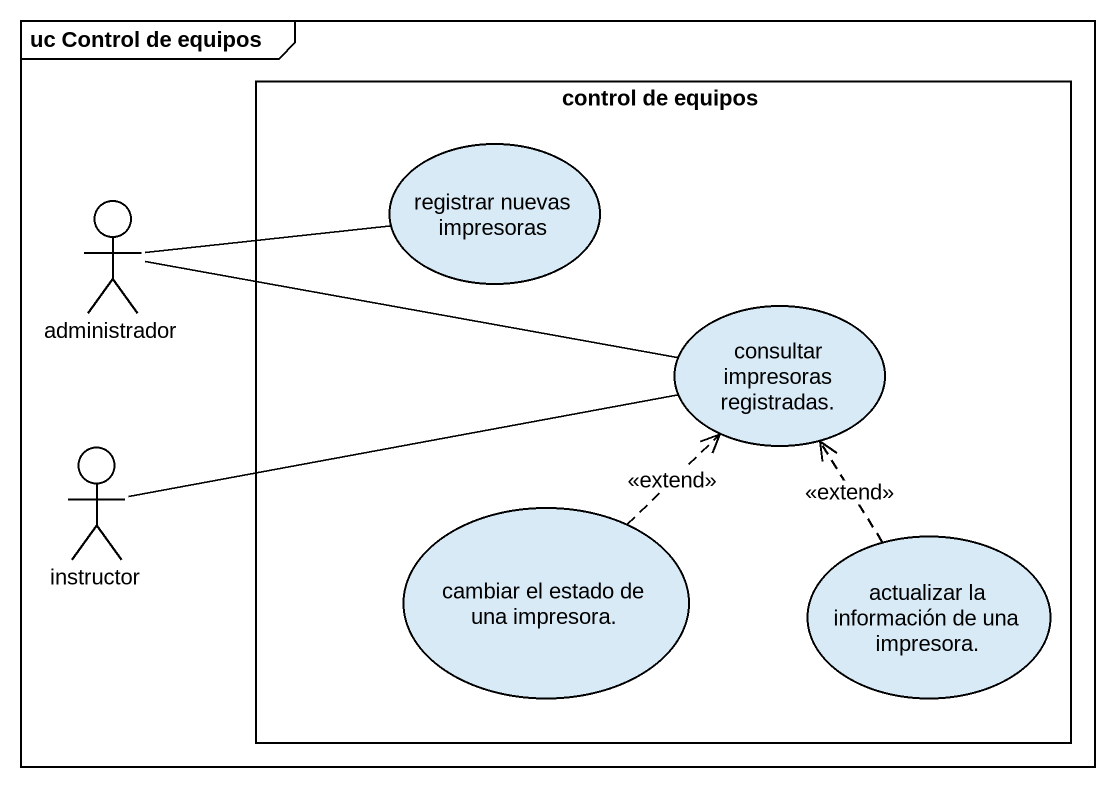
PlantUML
@startuml
mainframe uc Control de equipos
rectangle "control de equipos" as control_de_equipos {
  usecase "registrar nuevas impresoras" as registrar_nuevas_impresoras
  usecase "consultar impresoras registradas." as consultar_impresoras
  usecase "cambiar el estado de una impresora." as cambiar_el_estado_de_una
  usecase "actualizar la información de una impresora." as actualizar_la_información
}
actor administrador
actor instructor
administrador -right- registrar_nuevas_impresoras
administrador -right- consultar_impresoras
instructor -right- consultar_impresoras
cambiar_el_estado_de_una .up.> consultar_impresoras : <<extend>>
actualizar_la_información .up.> consultar_impresoras : <<extend>>
@enduml
